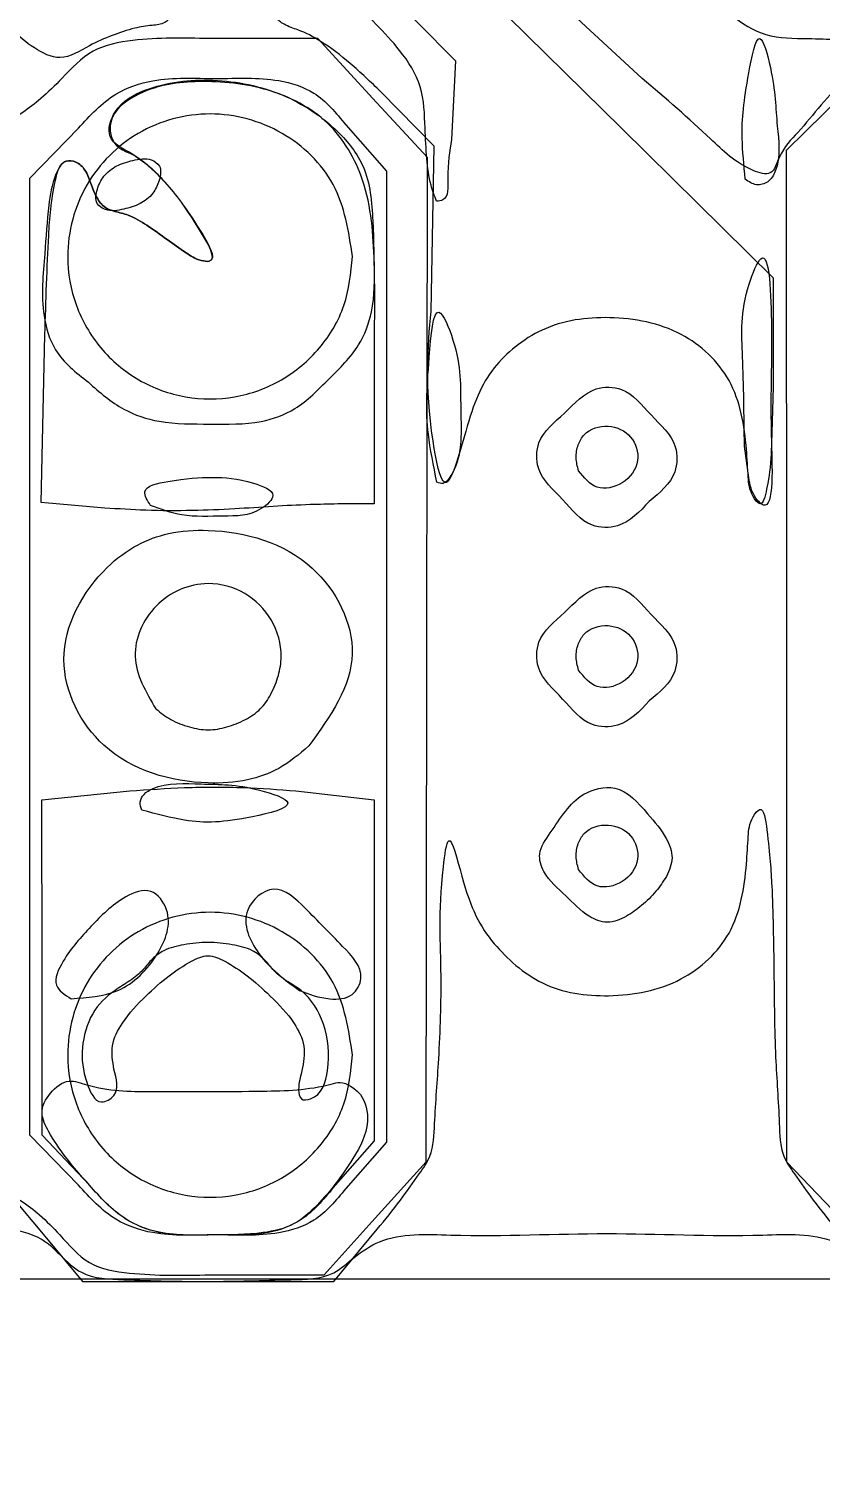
# Model space of a CAD drawing. Extents: x 15.9 to 97.5, y 243.5 to 291.3.
# Drawn here: x 38.71 to 43.76, y 252.74 to 261.96 of the extents above; entities that cross this region are included whole.
import ezdxf

# ---------------------------------------------------------------- set-up
doc = ezdxf.new("R2010")
doc.units = 0
for name, color, linetype in [('black', 7, 'CONTINUOUS'), ('blue', 7, 'CONTINUOUS'), ('drawing', 7, 'CONTINUOUS'), ('red', 7, 'CONTINUOUS')]:
    doc.layers.add(name, color=color, linetype=linetype)

msp = doc.modelspace()

# ---------------------------------------------------------------- linework, layer by layer
at = {"layer": 'black', "color": 7}
msp.add_lwpolyline([(40.941602, 262.252515), (41.430429, 261.758534), (41.404619, 261.257682)], dxfattribs=at)
for points in [[(43.276751, 261.00373)], [(41.309999, 260.863176)], [(39.092158, 259.710475)], [(43.271148, 259.308148)], [(41.312043, 259.073821)], [(39.487876, 258.92601)], [(39.433677, 256.985583)], [(38.982202, 255.784251)], [(40.437015, 255.835941)], [(39.098875, 254.597327)]]:
    msp.add_lwpolyline(points, close=True, dxfattribs=at)
for points, knots in [([(41.309995, 260.863176), (41.297117, 260.897135), (41.264174, 260.984006), (41.245733, 261.142476), (41.234938, 261.350717), (41.229136, 261.59966), (41.050534, 261.879653), (40.748447, 262.153235), (40.555234, 262.425002), (40.265327, 262.637935), (40.398437, 262.781552), (40.527998, 262.624608), (40.708589, 262.493563), (40.856832, 262.340209), (40.941602, 262.252515)], [0, 0, 0, 0, 0.108683, 0.278028, 0.473935, 0.739057, 1.005426, 1.444046, 1.921055, 2.151402, 2.237243, 2.358255, 2.625177, 2.981666, 2.981666, 2.981666, 2.981666]), ([(43.276753, 261.003732), (43.267871, 261.093695), (43.244723, 261.32815), (43.274185, 261.555794), (43.360605, 262.010415), (43.470237, 261.609321), (43.468232, 261.38807), (43.509691, 261.114834), (43.428589, 260.982324), (43.343313, 260.957983), (43.299438, 260.988138), (43.276751, 261.00373)], [0, 0, 0, 0, 0.261221, 0.680773, 0.909615, 1.106595, 1.481759, 1.769873, 1.852058, 1.925911, 2.004984, 2.004984, 2.004984, 2.004984]), ([(39.092158, 259.710475), (39.013095, 259.772998), (38.872735, 259.883994), (38.781943, 260.190124), (38.814525, 260.499804), (38.83214, 260.806856), (38.864138, 261.000189), (38.929682, 261.130587), (39.02161, 261.117858), (39.077999, 261.060369), (39.108995, 260.975854), (39.139606, 260.890297), (39.191312, 260.820772), (39.268253, 260.795881), (39.361779, 260.774675), (39.472393, 260.707778), (39.590437, 260.622281), (39.704188, 260.542009), (39.786407, 260.486541), (39.931536, 260.469442), (39.737786, 260.790128), (39.616059, 260.952548), (39.424782, 261.14888), (39.277971, 261.199294), (39.230205, 261.277596), (39.22539, 261.427712), (39.456341, 261.596846), (39.812827, 261.64081), (40.239319, 261.599665), (40.642812, 261.392942), (40.886509, 260.972669), (40.914562, 260.545017), (40.917311, 260.186523), (40.818679, 259.920195), (40.623208, 259.733677), (40.436115, 259.536942), (40.162715, 259.438273), (39.867352, 259.447171), (39.57, 259.441792), (39.295652, 259.531948), (39.163965, 259.647478), (39.092158, 259.710475)], [0, 0, 0, 0, 0.294715, 0.523207, 0.917919, 1.228245, 1.431107, 1.53592, 1.598711, 1.674899, 1.768082, 1.865566, 1.9498, 2.014242, 2.10216, 2.238059, 2.395524, 2.542507, 2.651, 2.703054, 2.912676, 3.288918, 3.571999, 3.66137, 3.742441, 3.829645, 4.08868, 4.473688, 4.919224, 5.352577, 5.778779, 6.308042, 6.622634, 6.848353, 7.135126, 7.423697, 7.652626, 7.980433, 8.304511, 8.541288, 8.825223, 8.825223, 8.825223, 8.825223]), ([(41.404619, 261.257682), (41.393037, 261.182807), (41.374846, 261.065207), (41.38872, 260.872239), (41.324213, 260.864812), (41.309999, 260.863176)], [0, 0, 0, 0, 0.248894, 0.390914, 0.43105, 0.43105, 0.43105, 0.43105]), ([(43.271167, 259.308148), (43.2689, 259.501006), (43.264767, 259.852542), (43.240962, 260.210654), (43.429902, 260.660931), (43.454399, 259.777664), (43.427167, 259.639867), (43.46168, 258.828138), (43.3122, 259.008637), (43.294181, 259.136903), (43.27957, 259.245532), (43.271148, 259.308148)], [0, 0, 0, 0, 0.564689, 1.029298, 1.208529, 1.645788, 2.383824, 2.780502, 2.846786, 2.985613, 3.17453, 3.17453, 3.17453, 3.17453]), ([(41.312039, 259.073821), (41.290531, 259.179924), (41.23519, 259.452928), (41.251597, 259.723328), (41.294935, 260.281916), (41.473839, 259.860221), (41.454457, 259.58935), (41.478106, 259.261491), (41.404406, 259.115762), (41.359382, 259.057808), (41.325565, 259.069247), (41.312043, 259.073821)], [0, 0, 0, 0, 0.311781, 0.802216, 1.094541, 1.293325, 1.729893, 2.092821, 2.180181, 2.239621, 2.279222, 2.279222, 2.279222, 2.279222]), ([(39.487876, 258.926015), (39.468189, 258.957731), (39.414684, 259.043928), (39.66698, 259.09523), (39.875646, 259.109905), (40.083991, 259.097), (40.316264, 259.006498), (40.148551, 258.854461), (39.948602, 258.863202), (39.70275, 258.846563), (39.553353, 258.901801), (39.487876, 258.92601)], [0, 0, 0, 0, 0.093812, 0.254958, 0.539959, 0.803195, 0.949663, 1.061078, 1.30657, 1.572741, 1.780411, 1.780411, 1.780411, 1.780411]), ([(39.433678, 256.985589), (39.427415, 257.002802), (39.414647, 257.037892), (39.445942, 257.093299), (39.572385, 257.165407), (39.84749, 257.145767), (40.083366, 257.153427), (40.473549, 257.021493), (40.014155, 256.908335), (39.764524, 256.897191), (39.52688, 256.960682), (39.433677, 256.985583)], [0, 0, 0, 0, 0.052666, 0.107359, 0.172424, 0.482869, 0.857043, 1.055304, 1.297424, 1.729901, 2.008962, 2.008962, 2.008962, 2.008962]), ([(38.982202, 255.784251), (38.941962, 255.809737), (38.85148, 255.867043), (38.950775, 256.076948), (39.108836, 256.24385), (39.275937, 256.420509), (39.496451, 256.505809), (39.641486, 256.310289), (39.540864, 256.039555), (39.308131, 255.80598), (39.08549, 255.791137), (38.982202, 255.784251)], [0, 0, 0, 0, 0.126605, 0.28468, 0.568214, 0.859695, 1.022338, 1.177177, 1.459467, 1.80783, 2.109306, 2.109306, 2.109306, 2.109306]), ([(40.437015, 255.835941), (40.344224, 255.90408), (40.176138, 256.027511), (40.037197, 256.333858), (40.283472, 256.544402), (40.512057, 256.324967), (40.673775, 256.156235), (40.868205, 255.957371), (40.776602, 255.785465), (40.606053, 255.77374), (40.498918, 255.813162), (40.437015, 255.835941)], [0, 0, 0, 0, 0.350964, 0.635755, 0.846655, 1.079271, 1.422358, 1.657012, 1.773225, 1.919, 2.118504, 2.118504, 2.118504, 2.118504]), ([(39.098875, 254.597329), (39.046524, 254.656075), (38.950304, 254.764051), (38.850326, 254.914212), (38.775622, 255.059764), (38.842158, 255.190117), (38.959119, 255.280953), (39.180447, 255.194359), (39.589585, 255.193382), (40.112374, 255.191684), (40.513433, 255.202524), (40.70042, 255.258954), (40.768056, 255.227234), (40.85451, 255.157089), (40.892936, 254.969592), (40.761283, 254.725454), (40.59907, 254.511327), (40.40609, 254.333568), (40.167134, 254.279945), (39.879709, 254.282625), (39.577619, 254.269416), (39.292134, 254.380947), (39.169208, 254.518579), (39.098875, 254.597327)], [0, 0, 0, 0, 0.234615, 0.431223, 0.552184, 0.692698, 0.83274, 0.947664, 1.358901, 2.070239, 2.509195, 2.566968, 2.63801, 2.720063, 2.897253, 3.150445, 3.524155, 3.712125, 3.918723, 4.236031, 4.58046, 4.814104, 5.126564, 5.126564, 5.126564, 5.126564]), ([(36.143595, 245.869608), (36.105801, 246.586724), (35.999344, 248.606629), (36.485112, 251.117955), (35.666732, 253.490455), (36.209662, 254.022645), (36.217958, 254.090728), (36.201766, 254.161555), (36.156652, 254.287548), (36.317853, 254.250608), (36.372437, 254.127157), (36.548553, 254.003287), (36.876499, 253.991025), (37.320865, 253.978497), (37.756845, 253.991161), (38.102328, 254.002264), (38.243808, 254.136796), (38.34099, 254.240241), (38.458036, 254.294627), (38.584817, 254.32292), (38.711598, 254.294627), (38.828646, 254.24024), (38.925824, 254.136798), (39.067331, 254.002246), (39.412566, 253.991299), (39.851722, 253.977412), (40.290433, 253.994101), (40.632383, 253.998364), (40.789083, 254.146518), (41.018567, 254.297357), (41.592152, 254.261823), (42.394817, 254.306436), (43.197482, 254.261823), (43.771068, 254.297355), (44.000551, 254.146518), (44.157258, 253.998363), (44.499157, 253.994128), (44.938251, 253.977202), (45.37607, 253.991921), (45.723804, 254.001314), (45.891693, 254.169548), (46.065788, 254.317175), (46.34225, 254.318531), (46.515086, 254.172453), (46.671935, 254.017126), (46.950656, 253.978887), (47.277326, 253.951581), (47.639443, 253.947311), (47.936165, 253.961029), (48.165378, 253.998854), (48.316233, 254.05215), (48.441663, 254.058715), (49.114895, 253.604354), (48.275374, 250.932044), (48.19428, 249.128963), (49.21254, 245.861146), (48.244594, 245.838868), (47.840629, 245.862681), (47.256486, 245.912861), (46.694215, 245.951767), (46.247738, 245.995041), (45.433063, 245.732646), (43.544947, 245.87258), (41.162746, 245.878701), (39.274768, 245.725167), (38.474885, 245.9917), (38.063936, 245.95448), (37.435558, 245.902102), (36.815146, 245.871824), (36.338616, 245.779084), (36.183668, 245.851054), (36.143597, 245.869666)], [0, 0, 0, 0, 2.131708, 6.004398, 8.113401, 8.167778, 8.231539, 8.302195, 8.412765, 8.488841, 8.662815, 8.821885, 9.099927, 9.622954, 10.160049, 10.434266, 10.60378, 10.726075, 10.859055, 10.983732, 11.10841, 11.24139, 11.363685, 11.5332, 11.807417, 12.344511, 12.871351, 13.148285, 13.3098, 13.501142, 13.957313, 14.950858, 15.944403, 16.400574, 16.591916, 16.753432, 17.030365, 17.557203, 18.094299, 18.368516, 18.538029, 18.787715, 19.037471, 19.286029, 19.448389, 19.687201, 20.091641, 20.448362, 20.767985, 20.983846, 21.140067, 21.250931, 21.341953, 23.494369, 27.371613, 29.491794, 29.692914, 30.136981, 30.729306, 31.438248, 31.843874, 32.047915, 33.985121, 37.382943, 39.320054, 39.515389, 39.89051, 40.534164, 41.411691, 41.787036, 41.917962, 41.917962, 41.917962, 41.917962])]:
    msp.add_open_spline(points, degree=3, knots=knots, dxfattribs=at)
at = {"layer": 'blue', "color": 7}
for points in [[(41.467645, 263.28846), (41.522565, 262.280905), (42.487858, 261.328875), (43.453151, 260.376845), (43.453151, 259.656708)], [(42.619843, 261.646335), (41.842705, 262.365574), (41.886855, 262.95824)], [(41.275024, 260.163571), (41.294144, 261.213772), (40.955969, 261.560415)], [(39.196147, 258.909639), (38.791486, 258.945959), (38.815146, 260.013793)], [(40.913144, 259.993474), (40.913144, 258.936494), (40.68031, 258.935732)], [(39.098875, 254.597334), (38.797944, 254.914834), (38.797182, 255.982643), (38.79642, 257.05045), (39.355317, 257.10771)], [(40.413651, 257.108472), (40.913087, 257.051962), (40.913087, 255.965178), (40.913087, 254.878393), (40.650316, 254.579114)], [(37.30643, 253.983496), (38.124056, 253.983496), (38.349478, 254.271531), (38.5749, 254.559566), (38.815361, 254.271531), (39.055824, 253.983496), (39.855941, 253.983496), (40.656058, 253.983496), (40.932771, 254.315991)]]:
    msp.add_lwpolyline(points, dxfattribs=at)
for points in [[(39.196149, 258.909652)], [(39.255112, 255.336033)], [(39.09882, 254.597334)]]:
    msp.add_lwpolyline(points, close=True, dxfattribs=at)
for points, knots in [([(40.955969, 261.560415), (40.891532, 261.622018), (40.769958, 261.738245), (40.595362, 261.874062), (40.447636, 261.951497), (40.346721, 261.980757), (40.281379, 262.029974), (40.292067, 262.108381), (40.329952, 262.206071), (40.338084, 262.368113), (40.349723, 262.629148), (40.337668, 262.964502), (39.982149, 263.19037), (39.730743, 263.052833), (39.566141, 262.878127), (39.665942, 262.753597), (39.783643, 262.778029), (39.899556, 262.816217), (39.961741, 262.707233), (39.950771, 262.582614), (39.954015, 262.445727), (39.888962, 262.329048), (39.780662, 262.306703), (39.686104, 262.287792), (39.62082, 262.217887), (39.624682, 262.133773), (39.633474, 262.054384), (39.577865, 261.989286), (39.487407, 261.984673), (39.375148, 261.966974), (39.24045, 261.919586), (39.086582, 261.854309), (38.921875, 261.74419), (38.68013, 261.86778), (38.560616, 261.998812), (38.47964, 262.087593)], [0, 0, 0, 0, 0.267212, 0.504153, 0.663396, 0.758969, 0.827934, 0.878379, 0.978488, 1.148476, 1.353452, 1.779541, 2.061678, 2.440908, 2.571694, 2.671218, 2.820555, 2.911911, 2.988578, 3.139537, 3.292262, 3.39501, 3.506677, 3.605304, 3.683001, 3.767267, 3.848141, 3.914384, 3.996119, 4.108046, 4.259065, 4.418687, 4.621048, 4.794906, 5.160225, 5.160225, 5.160225, 5.160225]), ([(42.8842, 262.348407), (42.979137, 262.244133), (43.131004, 262.077331), (43.406622, 261.898627), (43.648205, 261.90271), (43.849653, 261.893991), (43.962309, 261.886295), (44.072519, 261.848219), (43.974161, 261.744093), (43.902494, 261.632697), (43.754406, 261.475968), (43.621961, 261.307082), (43.496575, 261.185567), (43.454785, 261.015659), (43.233365, 261.085588), (43.005574, 261.315538), (42.769151, 261.51829), (42.619843, 261.646335)], [0, 0, 0, 0, 0.424354, 0.678822, 0.948926, 1.134795, 1.268634, 1.325837, 1.406092, 1.57366, 1.793482, 2.023469, 2.217893, 2.335981, 2.445771, 2.784691, 3.365574, 3.365574, 3.365574, 3.365574]), ([(38.815146, 260.013793), (38.821757, 260.229967), (38.832054, 260.566705), (38.856682, 260.90537), (38.915314, 261.13104), (39.021819, 261.118028), (39.077964, 261.060227), (39.109001, 260.975818), (39.139603, 260.890223), (39.191311, 260.820704), (39.268252, 260.795811), (39.361778, 260.774606), (39.472393, 260.707709), (39.590432, 260.622211), (39.704198, 260.541942), (39.786382, 260.486467), (39.931244, 260.469433), (39.737666, 260.787029), (39.617479, 260.9575), (39.411809, 261.154199), (39.19273, 261.252086), (39.260416, 261.477995), (39.511845, 261.614389), (39.892642, 261.657668), (40.330785, 261.569259), (40.656638, 261.354626), (40.881345, 261.072639), (40.916658, 260.601697), (40.914565, 260.239441), (40.913144, 259.993474)], [0, 0, 0, 0, 0.632387, 0.985082, 1.1254, 1.18821, 1.26432, 1.357538, 1.455022, 1.539257, 1.603699, 1.691617, 1.827515, 1.98498, 2.131963, 2.240457, 2.29251, 2.501164, 2.875598, 3.154653, 3.330735, 3.492873, 3.725045, 4.162785, 4.618036, 5.03754, 5.312099, 5.664129, 6.408728, 6.408728, 6.408728, 6.408728]), ([(43.453151, 259.656708), (43.449835, 259.525094), (43.44427, 259.304254), (43.434742, 259.112441), (43.382412, 258.901245), (43.303553, 259.008468), (43.293556, 259.120367), (43.281078, 259.376307), (43.222907, 259.733326), (42.87239, 260.062867), (42.422792, 260.145669), (41.985923, 260.089137), (41.628016, 259.792733), (41.515878, 259.493422), (41.365882, 258.910375), (41.226997, 259.62022), (41.254413, 259.930386), (41.275024, 260.163571)], [0, 0, 0, 0, 0.375147, 0.629475, 0.731998, 0.795689, 0.923374, 1.097628, 1.551121, 1.973971, 2.442259, 2.880436, 3.267774, 3.712609, 4.063145, 4.336743, 5.165509, 5.165509, 5.165509, 5.165509]), ([(40.68031, 258.935732), (40.621873, 258.934421), (40.484784, 258.931345), (40.266018, 258.920519), (40.016489, 258.902345), (39.74599, 258.891297), (39.469619, 258.89242), (39.283396, 258.904154), (39.196149, 258.909652)], [0, 0, 0, 0, 0.175352, 0.411358, 0.656997, 0.925893, 1.223364, 1.485584, 1.485584, 1.485584, 1.485584]), ([(39.355317, 257.10771), (39.4719, 257.116022), (39.714916, 257.133348), (40.0686, 257.134287), (40.304332, 257.116651), (40.413651, 257.108472)], [0, 0, 0, 0, 0.350596, 0.730812, 1.059616, 1.059616, 1.059616, 1.059616]), ([(40.932771, 254.315991), (40.982721, 254.377395), (41.076068, 254.492149), (41.185339, 254.647701), (41.291471, 254.799934), (41.29877, 255.060463), (41.329683, 255.432972), (41.348722, 256.01221), (41.316875, 256.36264), (41.388093, 256.898082), (41.503131, 256.407963), (41.626728, 256.15913), (41.981116, 255.838235), (42.421311, 255.780225), (42.869052, 255.861584), (43.223515, 256.190535), (43.280854, 256.549752), (43.293722, 256.804523), (43.303228, 256.919074), (43.392364, 257.032332), (43.4318, 256.727434), (43.450268, 256.472425), (43.460805, 255.944889), (43.462164, 255.451456), (43.493048, 255.064383), (43.497461, 254.800769), (43.604363, 254.647674), (43.713549, 254.492159), (43.80691, 254.377399), (43.856867, 254.315991)], [0, 0, 0, 0, 0.23703, 0.442963, 0.573978, 0.782593, 1.196251, 1.726479, 2.420364, 2.59042, 2.83032, 3.308627, 3.704626, 4.133354, 4.606245, 5.029832, 5.484639, 5.658894, 5.78658, 5.85027, 5.986772, 6.347288, 6.896811, 7.437595, 7.858668, 8.069988, 8.201002, 8.406936, 8.643966, 8.643966, 8.643966, 8.643966]), ([(39.255111, 255.336037), (39.246823, 255.38623), (39.229761, 255.48956), (39.316418, 255.65548), (39.448407, 255.796135), (39.597734, 255.929363), (39.728212, 256.015087), (39.854811, 256.07478), (39.981393, 256.015086), (40.111964, 255.929369), (40.26149, 255.795525), (40.395814, 255.654277), (40.480056, 255.486163), (40.457755, 255.333582), (40.425327, 255.233324), (40.437625, 255.133457), (40.574633, 255.149874), (40.636675, 255.36568), (40.615215, 255.612284), (40.494067, 255.819647), (40.351383, 255.895329), (40.269841, 255.961688), (40.213288, 256.040701), (40.127086, 256.102974), (40.002141, 256.132234), (39.85481, 256.14802), (39.707474, 256.132236), (39.582544, 256.10296), (39.496324, 256.040738), (39.439917, 255.961659), (39.357646, 255.89622), (39.233657, 255.825199), (39.099864, 255.694211), (39.040992, 255.467724), (39.060239, 255.284904), (39.146133, 255.093895), (39.298045, 255.179657), (39.272191, 255.273826), (39.255112, 255.336033)], [0, 0, 0, 0, 0.148915, 0.306562, 0.534907, 0.731398, 0.900876, 1.012186, 1.123498, 1.292976, 1.489466, 1.720394, 1.878275, 2.032993, 2.157694, 2.218443, 2.27668, 2.488054, 2.784245, 3.040937, 3.153909, 3.265268, 3.35281, 3.443657, 3.576956, 3.731941, 3.886925, 4.020225, 4.111068, 4.198551, 4.309775, 4.422587, 4.628231, 4.853535, 5.081207, 5.233087, 5.319929, 5.488949, 5.488949, 5.488949, 5.488949]), ([(40.650316, 254.579114), (40.58852, 254.504482), (40.478358, 254.371438), (40.200764, 254.268511), (39.893022, 254.286682), (39.580487, 254.268435), (39.292398, 254.380356), (39.16922, 254.518424), (39.09882, 254.597334)], [0, 0, 0, 0, 0.285688, 0.509287, 0.855673, 1.204531, 1.439183, 1.752185, 1.752185, 1.752185, 1.752185]), ([(46.434049, 254.273109), (46.492855, 254.199633), (46.605302, 254.059137), (46.92698, 253.963243), (47.273974, 253.95585), (47.644459, 253.946033), (47.938288, 253.961137), (48.165772, 253.998985), (48.316239, 254.052115), (48.441667, 254.058684), (49.114902, 253.604318), (48.275376, 250.932015), (48.194284, 249.12893), (49.212544, 245.861114), (48.244598, 245.838836), (47.840633, 245.862649), (47.25649, 245.912829), (46.694219, 245.951735), (46.247742, 245.995009), (45.433067, 245.732614), (43.544951, 245.872548), (41.16275, 245.878669), (39.274772, 245.725135), (38.474889, 245.991668), (38.06394, 245.954448), (37.435562, 245.90207), (36.81515, 245.871792), (36.33862, 245.779052), (36.183672, 245.851022), (36.143601, 245.869634)], [0, 0, 0, 0, 0.275613, 0.527015, 0.969209, 1.321047, 1.637207, 1.851772, 2.007994, 2.118858, 2.20988, 4.362296, 8.23954, 10.359721, 10.560841, 11.004908, 11.597233, 12.306175, 12.711801, 12.915842, 14.853048, 18.25087, 20.187981, 20.383316, 20.758437, 21.402091, 22.279618, 22.654962, 22.785889, 22.785889, 22.785889, 22.785889])]:
    msp.add_open_spline(points, degree=3, knots=knots, dxfattribs=at)
at = {"layer": 'drawing', "color": 1}
for points in [[(40.775167, 260.512062)], [(40.775167, 255.427269)]]:
    msp.add_lwpolyline(points, close=True, dxfattribs=at)
msp.add_lwpolyline([(28.64063, 254.000042), (84.088924, 254.000042)], dxfattribs=at)
for points in [[(40.775167, 260.512062), (40.764326, 260.405977), (40.742799, 260.195325), (40.575782, 259.916945), (40.33124, 259.709976), (40.028422, 259.600208), (39.707095, 259.600205), (39.404708, 259.709985), (39.158446, 259.916912), (38.997821, 260.195448), (38.931897, 260.564362), (39.045649, 260.987454), (39.392489, 261.33408), (39.868618, 261.462738), (40.339852, 261.334149), (40.701089, 260.987184), (40.750228, 260.672018), (40.775167, 260.512062)], [(40.775167, 255.427269), (40.764326, 255.321183), (40.742799, 255.110531), (40.575782, 254.832151), (40.33124, 254.625183), (40.028422, 254.515414), (39.707095, 254.515411), (39.404708, 254.625192), (39.158446, 254.832118), (38.997821, 255.110654), (38.931897, 255.479568), (39.045649, 255.90266), (39.392489, 256.249287), (39.868618, 256.377944), (40.339852, 256.249356), (40.701089, 255.902391), (40.750228, 255.587224), (40.775167, 255.427269)]]:
    msp.add_open_spline(points, degree=3, knots=[0, 0, 0, 0, 0.316641, 0.62875, 0.945391, 1.262031, 1.57414, 1.890781, 2.207422, 2.519531, 2.836172, 3.3106, 3.770957, 4.245385, 4.719814, 5.180171, 5.654599, 5.654599, 5.654599, 5.654599], dxfattribs=at)
at = {"layer": 'red', "color": 7}
for points in [[(39.865124, 254.025826), (40.593801, 254.025826), (40.919333, 254.38566), (41.244863, 254.745493), (41.248363, 257.943551), (41.251863, 261.14161), (40.902413, 261.520718), (40.552963, 261.899826), (39.85992, 261.899826)], [(44.957546, 261.912723), (44.267976, 261.903823), (43.902922, 261.54555), (43.537868, 261.187276), (43.538783, 257.966404), (43.539697, 254.745533), (43.883817, 254.3857), (44.227937, 254.025866), (44.967649, 254.025866)], [(39.028754, 254.597381), (38.71867, 254.914936), (38.71867, 257.962826), (38.71867, 261.010717), (39.028754, 261.328271)], [(40.731692, 261.350353), (40.991121, 261.05488), (40.991121, 257.962826), (40.991121, 254.870773), (40.731692, 254.575299)]]:
    msp.add_lwpolyline(points, dxfattribs=at)
for points in [[(39.543976, 260.996535)], [(42.213979, 259.147601)], [(42.664518, 258.951254)], [(42.213976, 257.877591)], [(39.522186, 257.630207)], [(42.664515, 257.681254)], [(40.496936, 257.394201)], [(42.213979, 256.607599)], [(42.774146, 256.562724)], [(39.255109, 255.336025)], [(39.028754, 254.597381)]]:
    msp.add_lwpolyline(points, close=True, dxfattribs=at)
for points, knots in [([(39.85992, 261.899826), (39.699494, 261.903206), (39.452342, 261.908413), (39.107673, 261.843894), (38.943, 261.662631), (38.799303, 261.522331), (38.692777, 261.440522), (38.593533, 261.374147), (38.492027, 261.441483), (38.37903, 261.522273), (38.225706, 261.663308), (38.049355, 261.838192), (37.71687, 261.913583), (37.324955, 261.907159), (36.935196, 261.932326), (36.594467, 261.861211), (36.418605, 261.675714), (36.257556, 261.529027), (36.140617, 261.444554), (36.036999, 261.373689), (35.936902, 261.440513), (35.830442, 261.522328), (35.686771, 261.662615), (35.522423, 261.84329), (35.179681, 261.909226), (34.774856, 261.893743), (34.370067, 261.909193), (34.027261, 261.843355), (33.862876, 261.662158), (33.717871, 261.521788), (33.607973, 261.439342), (33.504856, 261.374334), (33.401785, 261.439419), (33.291618, 261.521143), (33.165329, 261.64834), (33.033528, 261.771373), (32.90192, 261.863015), (32.78866, 261.903042), (32.670383, 261.909095), (32.65105, 262.069072), (32.689182, 262.289404), (32.70795, 262.596106), (32.64365, 262.899162), (32.404424, 263.117381), (32.025454, 262.938934), (31.915759, 262.530396), (31.95109, 262.174993), (32.224042, 262.010347), (32.075543, 261.859652), (31.876314, 261.915994), (31.639219, 261.887617), (31.40408, 261.75285), (31.272538, 261.617461), (31.194158, 261.536788)], [0, 0, 0, 0, 0.484581, 0.746548, 1.010517, 1.196044, 1.345455, 1.429635, 1.516246, 1.671281, 1.864091, 2.135981, 2.399912, 2.853769, 3.315613, 3.574744, 3.859737, 4.061556, 4.222962, 4.311877, 4.396057, 4.545468, 4.730994, 4.994733, 5.255634, 5.736473, 6.217311, 6.478213, 6.741953, 6.92841, 7.080496, 7.168989, 7.257484, 7.40957, 7.596027, 7.787538, 7.954378, 8.066521, 8.1579, 8.261544, 8.471477, 8.87025, 9.157724, 9.382691, 9.732468, 10.167049, 10.586384, 10.767439, 10.85441, 11.104214, 11.334112, 11.56247, 11.89916, 11.89916, 11.89916, 11.89916]), ([(39.028754, 261.328271), (39.102315, 261.409385), (39.23288, 261.553356), (39.551905, 261.660638), (39.904889, 261.636802), (40.251303, 261.66), (40.556788, 261.564176), (40.669726, 261.426107), (40.731692, 261.350353)], [0, 0, 0, 0, 0.32303, 0.573349, 0.976348, 1.376304, 1.6125, 1.899643, 1.899643, 1.899643, 1.899643]), ([(39.543976, 260.996535), (39.551234, 261.029522), (39.563677, 261.086069), (39.476988, 261.144454), (39.377328, 261.125426), (39.271777, 261.095859), (39.187428, 261.029749), (39.145999, 260.944741), (39.130612, 260.85022), (39.21632, 260.792853), (39.316483, 260.811357), (39.421469, 260.841509), (39.507362, 260.906021), (39.532281, 260.967624), (39.543976, 260.996535)], [0, 0, 0, 0, 0.091101, 0.156172, 0.272603, 0.382239, 0.486576, 0.578844, 0.669944, 0.735015, 0.851445, 0.961081, 1.065418, 1.157686, 1.157686, 1.157686, 1.157686]), ([(42.664518, 258.951254), (42.731942, 259.006803), (42.842573, 259.09795), (42.848462, 259.344361), (42.670109, 259.49416), (42.530857, 259.681718), (42.282854, 259.686071), (42.133619, 259.508258), (41.945894, 259.368865), (41.941601, 259.120862), (42.119244, 258.971771), (42.259199, 258.783511), (42.505593, 258.780765), (42.604062, 258.8864), (42.664518, 258.951254)], [0, 0, 0, 0, 0.249463, 0.409326, 0.66356, 0.913023, 1.072886, 1.32712, 1.576583, 1.736445, 1.99068, 2.240143, 2.400005, 2.654239, 2.654239, 2.654239, 2.654239]), ([(42.213977, 259.147596), (42.207227, 259.174897), (42.193746, 259.229425), (42.207466, 259.311006), (42.26059, 259.407481), (42.405123, 259.451788), (42.562851, 259.379097), (42.617034, 259.201407), (42.508684, 259.054551), (42.321443, 259.013582), (42.2497, 259.103053), (42.213979, 259.147601)], [0, 0, 0, 0, 0.083617, 0.167009, 0.241927, 0.40399, 0.56208, 0.717484, 0.891391, 1.051678, 1.210626, 1.210626, 1.210626, 1.210626]), ([(40.496936, 257.394201), (40.632173, 257.583363), (40.892879, 257.948022), (40.546961, 258.633505), (40.004998, 258.78373), (39.614925, 258.760863), (39.390682, 258.679271), (39.098425, 258.457022), (38.826467, 257.962485), (39.159458, 257.297114), (39.705233, 257.140958), (40.094277, 257.165427), (40.32018, 257.244435), (40.435605, 257.342236), (40.496936, 257.394201)], [0, 0, 0, 0, 0.648948, 1.251022, 1.956306, 2.208783, 2.419915, 2.659287, 3.308236, 3.910309, 4.615593, 4.86807, 5.079202, 5.318574, 5.318574, 5.318574, 5.318574]), ([(39.522186, 257.630207), (39.457979, 257.73898), (39.331838, 257.952673), (39.494028, 258.324714), (39.815118, 258.463123), (40.098365, 258.383583), (40.275246, 258.206583), (40.33353, 258.003325), (40.305705, 257.839961), (40.260251, 257.726783), (40.193054, 257.624608), (40.090817, 257.557284), (39.977783, 257.512302), (39.854691, 257.489751), (39.732302, 257.512709), (39.617087, 257.555602), (39.552681, 257.606233), (39.522186, 257.630207)], [0, 0, 0, 0, 0.359903, 0.70706, 1.067846, 1.310678, 1.547483, 1.790315, 1.910464, 2.039165, 2.154907, 2.270647, 2.399349, 2.519499, 2.639648, 2.768349, 2.884091, 2.884091, 2.884091, 2.884091]), ([(42.664515, 257.681254), (42.731939, 257.736803), (42.84257, 257.82795), (42.848459, 258.074361), (42.670106, 258.22416), (42.530854, 258.411718), (42.282851, 258.416071), (42.133616, 258.238258), (41.945891, 258.098865), (41.941598, 257.850862), (42.119241, 257.701771), (42.259196, 257.513511), (42.50559, 257.510765), (42.604059, 257.6164), (42.664515, 257.681254)], [0, 0, 0, 0, 0.249463, 0.409326, 0.66356, 0.913023, 1.072886, 1.32712, 1.576583, 1.736445, 1.99068, 2.240143, 2.400005, 2.654239, 2.654239, 2.654239, 2.654239]), ([(42.213974, 257.877596), (42.207224, 257.904897), (42.193743, 257.959425), (42.207463, 258.041006), (42.260587, 258.137481), (42.40512, 258.181788), (42.562848, 258.109097), (42.617031, 257.931407), (42.508681, 257.784552), (42.321443, 257.743579), (42.249697, 257.833046), (42.213976, 257.877591)], [0, 0, 0, 0, 0.083617, 0.167009, 0.241927, 0.40399, 0.56208, 0.717484, 0.891392, 1.051679, 1.210622, 1.210622, 1.210622, 1.210622]), ([(42.774146, 256.562724), (42.79168, 256.602029), (42.827211, 256.681679), (42.768085, 256.832406), (42.64315, 256.975464), (42.479648, 257.163916), (42.185848, 257.090347), (42.075638, 256.889859), (41.946823, 256.722198), (41.998197, 256.557097), (42.133524, 256.444941), (42.252006, 256.315346), (42.399703, 256.254269), (42.520054, 256.305533), (42.620121, 256.377886), (42.708153, 256.4624), (42.75297, 256.530532), (42.774146, 256.562724)], [0, 0, 0, 0, 0.124338, 0.251963, 0.450622, 0.715837, 0.915603, 1.242151, 1.391473, 1.506845, 1.714873, 1.912341, 2.034591, 2.162236, 2.280023, 2.408841, 2.524224, 2.524224, 2.524224, 2.524224]), ([(42.213977, 256.607594), (42.207227, 256.634895), (42.193746, 256.689423), (42.207466, 256.771004), (42.26059, 256.867479), (42.405123, 256.911786), (42.562851, 256.839095), (42.617034, 256.661405), (42.508684, 256.514549), (42.321443, 256.47358), (42.2497, 256.563051), (42.213979, 256.607599)], [0, 0, 0, 0, 0.083617, 0.167009, 0.241927, 0.40399, 0.56208, 0.717484, 0.891391, 1.051678, 1.210626, 1.210626, 1.210626, 1.210626]), ([(39.255108, 255.336029), (39.24682, 255.386222), (39.229758, 255.489552), (39.316415, 255.655472), (39.448404, 255.796127), (39.597731, 255.929355), (39.728209, 256.015079), (39.854808, 256.074772), (39.98139, 256.015078), (40.111961, 255.929361), (40.261487, 255.795517), (40.395811, 255.654269), (40.480053, 255.486155), (40.457752, 255.333574), (40.425324, 255.233316), (40.437622, 255.133449), (40.57463, 255.149866), (40.636672, 255.365672), (40.615212, 255.612276), (40.494064, 255.819639), (40.35138, 255.895321), (40.269838, 255.96168), (40.213285, 256.040693), (40.127083, 256.102966), (40.002138, 256.132226), (39.854807, 256.148012), (39.707471, 256.132228), (39.582541, 256.102952), (39.496321, 256.04073), (39.439914, 255.961651), (39.357643, 255.896212), (39.233654, 255.825191), (39.099861, 255.694203), (39.040989, 255.467716), (39.060236, 255.284896), (39.14613, 255.093887), (39.298042, 255.179649), (39.272188, 255.273818), (39.255109, 255.336025)], [0, 0, 0, 0, 0.148915, 0.306562, 0.534907, 0.731398, 0.900876, 1.012186, 1.123498, 1.292976, 1.489466, 1.720394, 1.878275, 2.032993, 2.157694, 2.218443, 2.27668, 2.488054, 2.784245, 3.040937, 3.153909, 3.265268, 3.35281, 3.443657, 3.576956, 3.731941, 3.886925, 4.020225, 4.111068, 4.198551, 4.309775, 4.422587, 4.628231, 4.853535, 5.081207, 5.233087, 5.319929, 5.488949, 5.488949, 5.488949, 5.488949]), ([(40.731692, 254.575299), (40.669726, 254.499545), (40.556788, 254.361477), (40.251303, 254.265652), (39.904889, 254.288849), (39.551904, 254.265014), (39.232881, 254.372299), (39.102315, 254.516268), (39.028754, 254.597381)], [0, 0, 0, 0, 0.287141, 0.523338, 0.923294, 1.326293, 1.576613, 1.899641, 1.899641, 1.899641, 1.899641]), ([(33.195087, 254.279826), (33.230642, 254.323932), (33.295885, 254.404867), (33.393076, 254.490008), (33.494799, 254.550964), (33.6006, 254.488407), (33.710353, 254.40476), (33.848938, 254.263759), (34.006665, 254.074298), (34.373496, 254.017344), (34.803501, 254.025445), (35.218013, 254.034026), (35.536778, 254.042259), (35.653999, 254.176463), (35.732264, 254.283907), (35.843851, 254.355508), (35.976209, 254.409186), (36.123587, 254.433171), (36.281253, 254.370442), (36.407834, 254.233452), (36.574583, 254.066714), (36.920386, 254.021877), (37.35017, 254.030199), (37.771953, 254.01649), (38.128425, 254.071513), (38.258815, 254.264339), (38.37615, 254.404309), (38.473038, 254.49009), (38.574807, 254.550946), (38.680597, 254.488415), (38.790347, 254.404761), (38.928711, 254.264005), (39.084537, 254.076758), (39.440255, 254.017136), (39.696254, 254.022372), (39.865124, 254.025826)], [0, 0, 0, 0, 0.168551, 0.309294, 0.397804, 0.491192, 0.642738, 0.824519, 1.082629, 1.35297, 1.886636, 2.380767, 2.62909, 2.776556, 2.89188, 3.028778, 3.16508, 3.32182, 3.462048, 3.652562, 3.879783, 4.14663, 4.655841, 5.17943, 5.434005, 5.67304, 5.84159, 5.982333, 6.070843, 6.164231, 6.315777, 6.497558, 6.754536, 7.018501, 7.530106, 7.530106, 7.530106, 7.530106])]:
    msp.add_open_spline(points, degree=3, knots=knots, dxfattribs=at)

doc.saveas('drawing.dxf')
